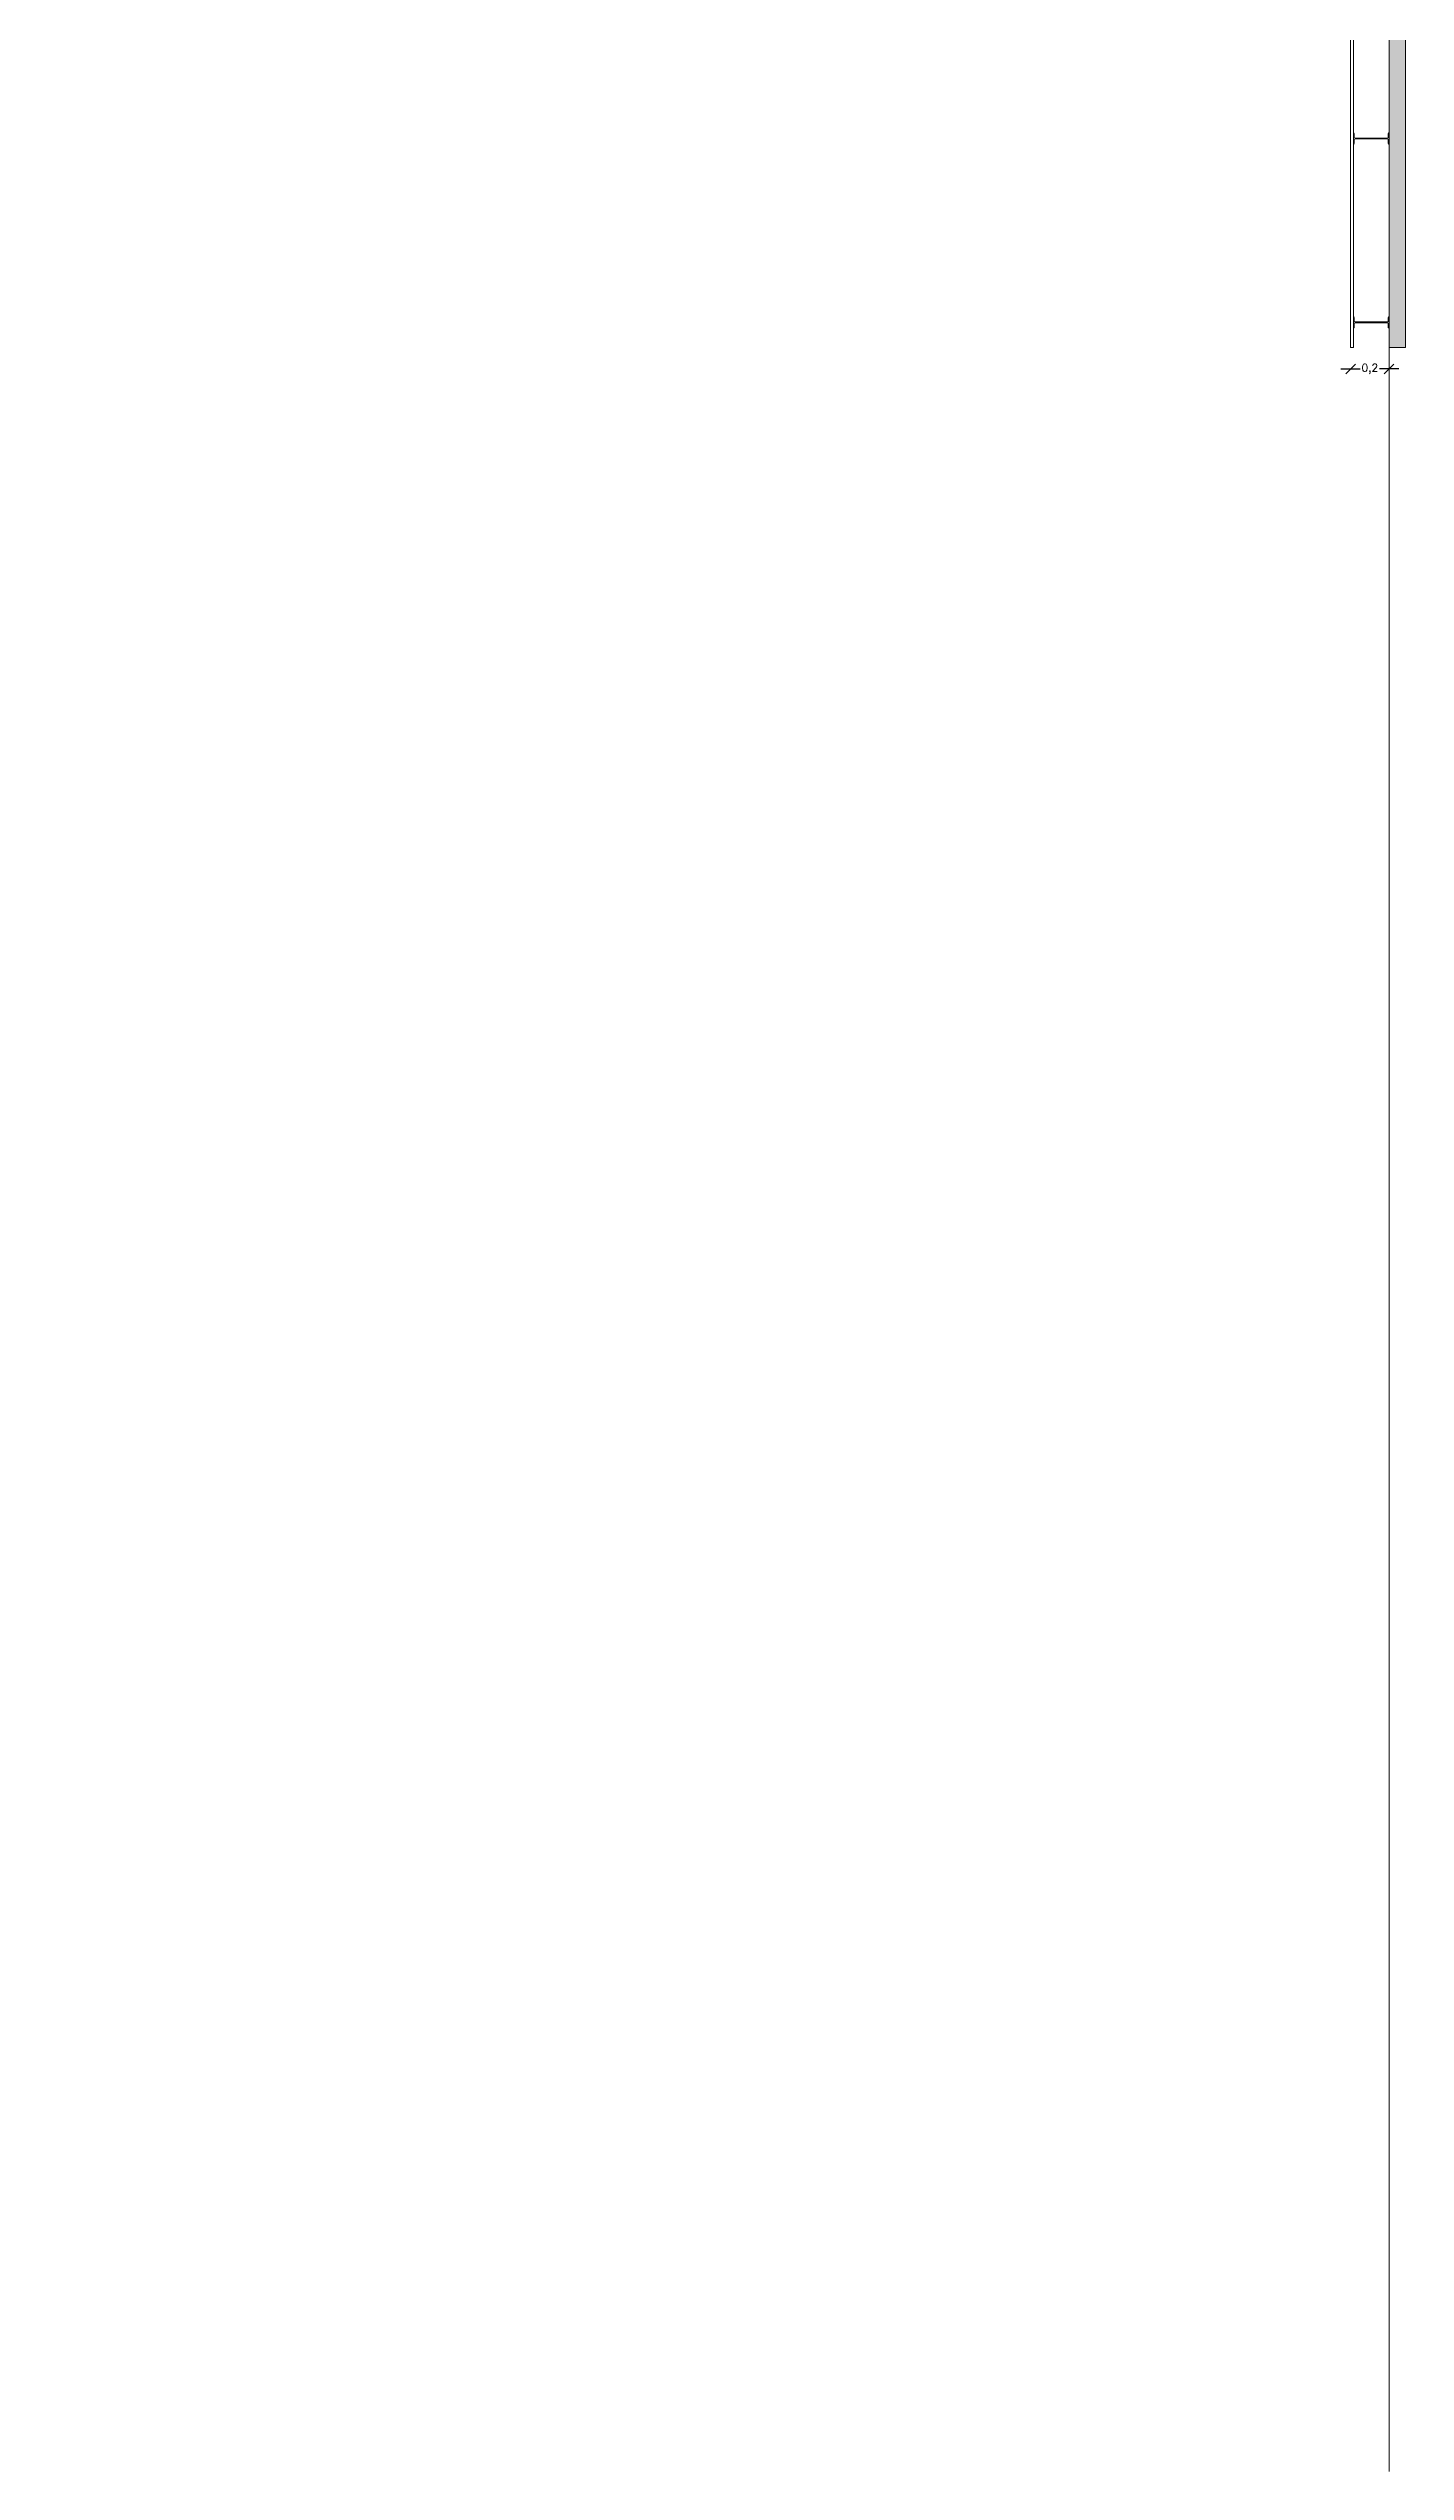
# Model space of a CAD drawing. Header units: inches. Extents: x 23 to 96, y 10 to 141.
# Drawn here: x 75.49 to 82.53, y 33.71 to 46.26 of the extents above; entities that cross this region are included whole.
import ezdxf

# ---------------------------------------------------------------- set-up
doc = ezdxf.new("R2010")
doc.units = ezdxf.units.IN
doc.header["$MEASUREMENT"] = 0
for name, color, linetype, lineweight in [('Cut', 2, 'Continuous', 5), ('Dimensions', 4, 'Continuous', 0), ('Hatch Resistent stratum', 4, 'Continuous', 0)]:
    doc.layers.add(name, color=color, linetype=linetype, lineweight=lineweight)
doc.styles.add('texto', font='txt.shx')
doc.dimstyles.new('André 1 50', dxfattribs={"dimtxt": 0.04, "dimasz": 0.05, "dimexe": 0.05, "dimexo": 0.05, "dimgap": 0.01, "dimtad": 0, "dimtih": 1, "dimtoh": 1, "dimlfac": -1, "dimzin": 9, "dimtxsty": 'texto', "dimblk": 'OBLIQUE', "dimcen": 0.08, "dimdle": 0.05, "dimse1": 1, "dimse2": 1, "dimazin": 0, "dimtfac": 1, "dimtmove": 0, "dimatfit": 3, "dimldrblk": 'NONE', "dimfxl": 1, "dimarcsym": 0})

# ---------------------------------------------------------------- blocks, each defined once
blk = doc.blocks.new('_Oblique')
at = {"color": 0, "linetype": 'ByBlock', "lineweight": -2}
blk.add_line((-0.5, -0.5), (0.5, 0.5), dxfattribs=at)
blk = doc.blocks.new('*D100')
at = {"layer": 'DEFPOINTS', "color": 0, "transparency": 16777216}
for p in [(82.241, 44.712), (82.441, 44.712), (82.241, 44.601)]:
    blk.add_point(p, dxfattribs=at)
at = {"layer": 'Dimensions', "color": 0, "lineweight": -2, "transparency": 16777216}
for p, q in [((82.191, 44.601), (82.291, 44.601)), ((82.491, 44.601), (82.391, 44.601))]:
    blk.add_line(p, q, dxfattribs=at)
at = {"layer": 'Dimensions', "color": 0, "lineweight": -2, "transparency": 16777216, "xscale": 0.05, "yscale": 0.05, "zscale": 0.05, "rotation": 180}
blk.add_blockref('_Oblique', (82.241, 44.601), dxfattribs=at)
at = {"layer": 'Dimensions', "color": 0, "lineweight": -2, "transparency": 16777216, "xscale": 0.05, "yscale": 0.05, "zscale": 0.05}
blk.add_blockref('_Oblique', (82.441, 44.601), dxfattribs=at)
at = {"layer": 'Dimensions', "color": 0, "transparency": 16777216, "insert": (82.341, 44.601), "char_height": 0.04, "attachment_point": 5, "style": 'texto'}
blk.add_mtext('0,2', dxfattribs=at)
blk = doc.blocks.new('_None')

msp = doc.modelspace()

# ---------------------------------------------------------------- hatches: boundary and pattern name
at = {"layer": 'Hatch Resistent stratum', "ltscale": 0.05}
h = msp.add_hatch(dxfattribs=at)
h.set_pattern_fill('ANSI33', color=256, scale=0.008, angle=-90, style=0)
h.set_pattern_definition([(315, (-31.0488, -8.7079), (0.035921024, 0.035921024), []), (315, (-31.0488, -8.74382), (0.035921024, 0.035921024), [0.0254, -0.0127])])
h.paths.add_polyline_path([(82.526, 60.932), (80.767, 60.932), (80.767, 60.732), (82.306, 60.732), (82.306, 56.992), (80.767, 56.992), (80.767, 56.792), (82.306, 56.792), (82.306, 54.932), (82.276, 54.932), (82.276, 54.732), (82.306, 54.732), (82.306, 48.942), (76.45, 48.942), (76.431, 49.242), (76.231, 49.242), (76.313, 47.932), (76.129, 47.932), (76.129, 47.792), (79.259, 47.792), (79.313, 46.932), (79.129, 46.932), (79.129, 46.792), (79.446, 46.792), (79.446, 47.992), (76.51, 47.992), (76.457, 48.832), (82.306, 48.832), (82.306, 47.992), (82.288, 47.792), (82.441, 47.792), (82.441, 44.712), (82.526, 44.712)])
h.paths.add_polyline_path([(80.767, 56.992), (79.506, 56.992), (79.506, 60.732), (80.767, 60.732), (80.767, 60.932), (79.046, 60.932), (79.046, 60.732), (79.306, 60.732), (79.306, 54.842), (76.078, 54.842), (75.706, 60.732), (76.506, 60.732), (76.506, 60.932), (75.493, 60.932), (75.925, 54.082), (76.126, 54.082), (76.085, 54.732), (80.171, 54.732), (80.171, 54.932), (79.506, 54.932), (79.506, 56.792), (80.767, 56.792)])

# ---------------------------------------------------------------- linework, layer by layer
at = {"layer": 'Cut'}
for p, q in [((82.526, 61.012), (82.526, 44.712)), ((82.241, 47.707), (82.241, 44.712)), ((82.256, 47.707), (82.256, 44.712)), ((82.441, 47.792), (82.441, 44.712)), ((82.256, 45.824), (82.256, 45.824)), ((82.26, 45.82), (82.26, 45.801)), ((82.437, 45.82), (82.437, 45.801)), ((82.441, 45.824), (82.441, 45.824)), ((82.256, 45.764), (82.256, 45.764)), ((82.26, 45.768), (82.26, 45.787)), ((82.265, 45.796), (82.432, 45.796)), ((82.265, 45.792), (82.432, 45.792)), ((82.437, 45.768), (82.437, 45.787)), ((82.441, 45.764), (82.441, 45.764)), ((82.256, 44.872), (82.256, 44.872)), ((82.256, 44.812), (82.256, 44.812)), ((82.26, 44.868), (82.26, 44.849)), ((82.26, 44.816), (82.26, 44.835)), ((82.265, 44.844), (82.432, 44.844)), ((82.265, 44.84), (82.432, 44.84)), ((82.437, 44.868), (82.437, 44.849)), ((82.437, 44.816), (82.437, 44.835)), ((82.441, 44.872), (82.441, 44.872)), ((82.441, 44.812), (82.441, 44.812)), ((82.241, 44.712), (82.256, 44.712)), ((82.526, 44.712), (82.441, 44.712)), ((82.441, 44.712), (82.441, 33.712))]:
    msp.add_line(p, q, dxfattribs=at)
for centre, radius, start, end in [((82.256, 45.82), 0.004, 360, 90), ((82.441, 45.82), 0.004, 90, 180), ((82.256, 45.768), 0.004, 270, 0), ((82.265, 45.801), 0.005, 180, 270), ((82.265, 45.787), 0.005, 90, 180), ((82.432, 45.801), 0.005, 270, 0), ((82.432, 45.787), 0.005, 0, 90), ((82.441, 45.768), 0.004, 180, 270), ((82.256, 44.868), 0.004, 360, 90), ((82.256, 44.816), 0.004, 270, 0), ((82.265, 44.849), 0.005, 180, 270), ((82.265, 44.835), 0.005, 90, 180), ((82.432, 44.849), 0.005, 270, 0), ((82.432, 44.835), 0.005, 0, 90), ((82.441, 44.868), 0.004, 90, 180), ((82.441, 44.816), 0.004, 180, 270)]:
    msp.add_arc(centre, radius, start, end, dxfattribs=at)

# ---------------------------------------------------------------- dimensions: what is measured, and where the dimension line sits
at = {"layer": 'Dimensions'}
dim = msp.add_linear_dim(base=(82.241, 44.601), p1=(82.441, 44.712), p2=(82.241, 44.712), angle=180, dimstyle='André 1 50', override={"dimfxl": 100, "dimfxlon": 1}, dxfattribs=at)
dim.commit()
dim.dimension.update_dxf_attribs({"geometry": '*D100', "text_midpoint": (82.341, 44.601)})

doc.saveas('drawing.dxf')
